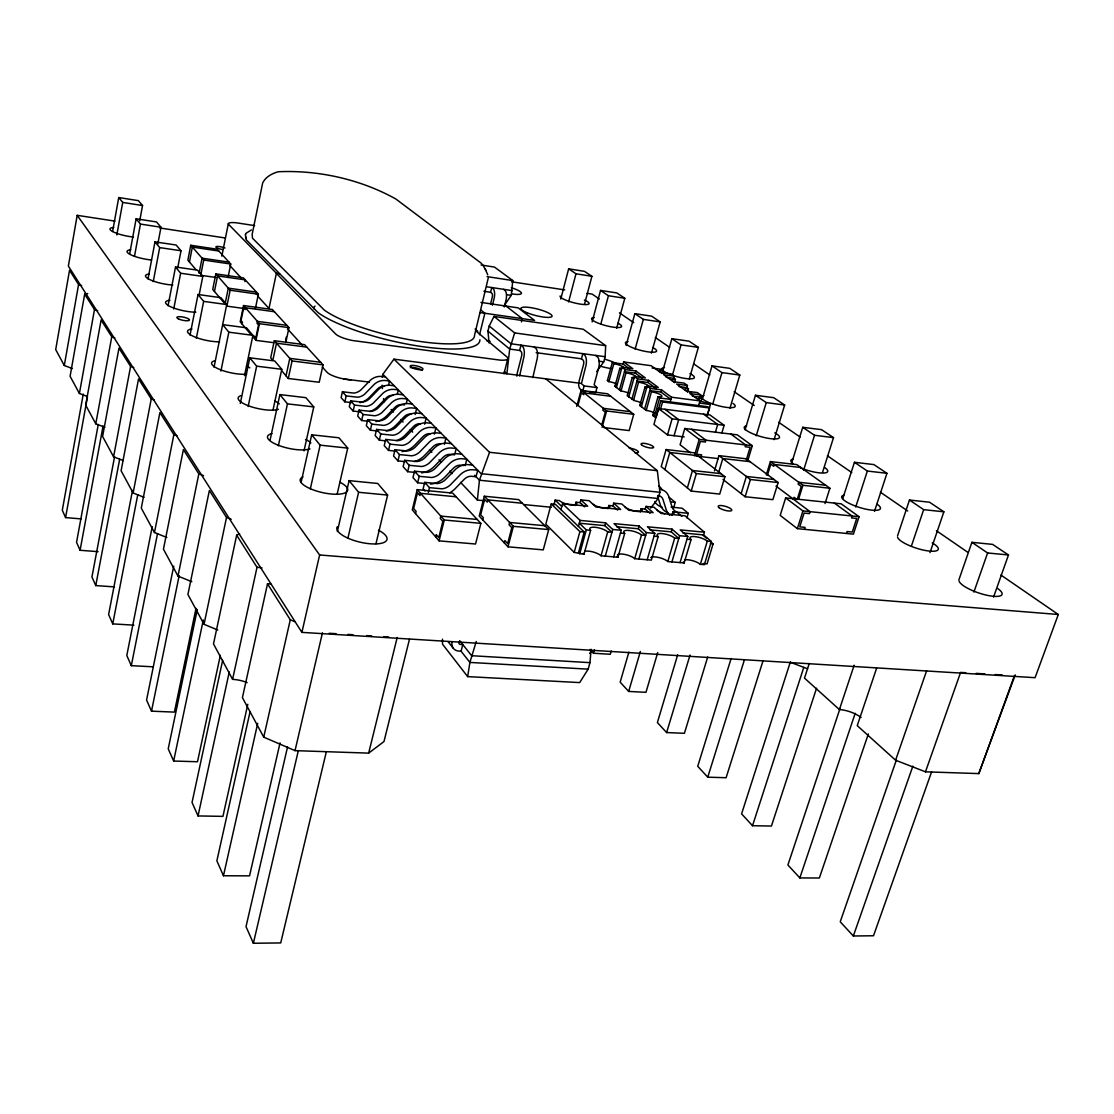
<?xml version="1.0" encoding="UTF-8"?>
<svg xmlns="http://www.w3.org/2000/svg" width="1114" height="1114" viewBox="0 0 1114 1114"><rect width="100%" height="100%" fill="white"/><g stroke="black" fill="none" stroke-linecap="round" stroke-linejoin="round"><path stroke-width="1.5" d="M503.667 306.364L511.242 295.363L512.802 280.575L494.532 267.095L481.039 264.993M596.644 371.644L603.746 361.855L605.139 356.717L605.682 345.674L583.276 329.243L494.003 316.418L489.227 325.998L487.946 331.15L489.074 342.973M442.467 639.158L442.523 644.184L467.657 676.616L579.684 682.59L588.136 669.152L589.974 662.649L591.102 649.281M484.256 500.715L477.363 500.047L479.452 480.218L489.547 452.298L393.938 359.168L382.868 374.304L382.186 377.214M245.47 234.734L246.069 233.258L251.402 229.93M467.657 676.616L469.899 662.426L476.263 641.469M114.951 221.115L77.186 215.336L68.358 266.093L301.894 632.376L1035.073 677.688L1058.3 614.496L1000.929 575.061M64.292 365.517L78.579 284.516L69.528 270.27L55.7 349.587L64.292 365.517L72.424 368.553M87.741 293.567L84.678 294.138L70.098 376.267L79.4 393.479L87.226 396.445M79.4 393.479L94.481 309.567L84.678 294.138M83.272 394.064L62.3 510.226L65.573 517.592L81.113 518.901M112.611 231.475L118.738 197.54L138.387 200.645L142.536 205.533L139.71 220.851M65.573 517.592L87.491 396.723M116.831 234.915L122.721 202.414L118.738 197.54M95.776 423.807L111.762 336.776L101.109 320.01L85.681 405.12L95.776 423.807L104.897 427.303M98.255 424.476L76.546 542.323L80.083 550.274L98.102 551.667M129.6 254.243L136.131 218.804L156.489 221.937L160.987 227.228L157.784 244.161M80.083 550.274L103.087 425.938M134.46 256.429L140.448 224.081L136.131 218.804M113.586 456.81L130.589 366.409L118.975 348.125L102.599 436.465L113.586 456.81L123.153 460.528M114.561 456.754L91.947 576.996L95.762 585.588L114.436 586.883M148.023 278.918L154.985 241.863L176.123 245.024L181.011 250.775L177.739 267.666M95.762 585.588L119.658 459.233M153.259 281.591L159.678 247.6L154.985 241.863M452.089 641.887L451.908 642.834A9.915 8.174 -39.1 0 0 457.673 650.952L461.071 651.217L469.899 662.426L588.136 669.152M132.51 490.383L108.615 614.552L112.751 623.882L133.903 625.163M168.061 305.737L175.525 266.984L197.484 270.145L202.804 276.411L199.127 295.015M133.123 492.987L151.253 398.951L138.54 378.927L121.106 470.749L133.123 492.987L144.068 497.304M112.751 623.882L137.746 494.811M173.728 308.954L180.635 273.236L175.525 266.984M228.036 277.47L230.737 264.032L217.188 249.23L190.759 245.261L187.862 260.133L195.855 269.56M189.436 261.985L192.346 247.071L218.845 251.04M199.072 273.348L202.066 258.17L229.011 262.138M190.759 245.261L203.723 260.063L200.715 275.283L215.893 277.456M152.228 526.644L126.801 655.505L131.313 665.671L153.3 666.813M190.034 335.105L198.041 294.514L220.906 297.689L226.727 304.554L214.041 367.188M154.47 532.534L173.868 434.571L159.901 412.57L141.283 508.123L154.47 532.534L166.822 537.477M131.313 665.671L157.547 533.536M196.329 338.28L203.653 301.379L198.041 294.514M255.412 308.425L258.364 294.207L243.409 277.873L215.824 273.891L212.718 289.417L224.025 302.757M214.445 291.464L217.564 275.882L245.233 279.865L244.871 281.591M221.825 256.178L228.342 223.622M225.446 302.242L228.3 288.136L256.457 292.119L256.095 293.873M173.714 566.163L146.575 700.052L151.504 711.164L174.397 712.111L196.008 608.383M215.824 273.891L230.138 290.239L226.908 306.141L243.479 308.425M177.989 576.091L198.835 473.868L183.392 449.569L163.452 549.174L177.989 576.091L191.803 581.703M151.504 711.164L179.173 575.618M220.906 371.046L228.843 332.181L222.675 324.634L246.5 327.795L252.906 335.328L244.509 375.641M285.783 342.541L288.972 327.641L272.373 309.511L243.534 305.542L240.192 321.807L250.692 334.186M242.114 324.063L242.476 322.252L241.042 320.567L243.646 307.91L245.094 309.567L245.47 307.756L274.406 311.725M197.289 609.539L168.228 748.817L173.645 761.029L197.498 761.753L220.349 655.324M240.29 403.449L249.815 357.831L274.685 360.95L281.772 369.291L273.027 409.994M273.96 342.708L255.928 340.369L259.423 323.687L243.534 305.542M173.645 761.029L203.291 619.997M248.157 406.485L256.638 366.172L249.815 357.831M204.029 624.313L226.518 517.467L209.376 490.48L187.918 594.486L204.029 624.313L217.745 629.995M281.633 370.656L288.275 378.495L319.217 382.255L323.06 364.877L304.554 344.658L274.322 340.717L270.702 357.775L272.846 360.295L276.481 343.182L306.796 347.122M239.649 533.843L236.669 535.18L213.498 643.92L232.589 679.359A19.662 8.452 11.5 0 1 247.127 682.631M285.63 340.16L286.326 336.943M222.661 660.323L192.04 802.47L198.027 815.935L222.939 816.367L247.809 704.285M270.089 440.086L279.879 394.593L305.904 397.67L313.772 406.916L304.011 450.905M286.02 375.836L289.793 358.374L320.693 362.287M288.275 378.495L292.063 360.964L274.322 340.717M198.027 815.935L229.275 671.923M278.361 445.795L287.454 403.867L279.879 394.593M232.589 679.359L257.014 567.291L236.669 535.18M270.758 583.959A20.08 7.464 11.9 0 1 267.513 583.847L242.42 697.601L263.726 737.148L295.029 750.641L368.664 753.12L383.982 741.548L409.437 639.38M249.996 712.055L216.868 860.857L223.468 875.757L249.536 875.855L280.06 742.871M301.184 482.014L311.697 434.808L338.962 437.788L347.721 448.107L337.236 493.822M223.468 875.757L257.71 723.292M310.333 488.837L320.136 445.154L311.697 434.808M263.726 737.148L290.281 619.774L267.513 583.847M385.5 376.964L380.612 376.393A13.953 12.463 -44 0 0 370.363 380.222L361.033 389.803A11.822 10.625 -43.1 0 1 353.904 393.089L342.43 391.78L341.093 397.656L344.853 401.834L351.537 402.614M344.853 401.834L346.189 395.93L342.43 391.78M394.217 385.778L389.259 385.207A14.12 12.56 -44 0 0 378.913 389.092L369.444 398.798A11.962 10.722 -43.1 0 1 362.245 402.126L350.645 400.831L349.295 406.763L353.138 411.052L359.892 411.832M301.894 632.376L319.621 554.967L77.186 215.336M353.138 411.052L354.503 405.092L350.645 400.831M403.143 394.802L398.144 394.245A14.301 12.672 -44 0 0 387.672 398.185L378.092 408.016A12.115 10.82 -43.1 0 1 370.795 411.4L359.07 410.119L357.691 416.107L361.646 420.507L368.469 421.287M361.646 420.507L363.039 414.478L359.07 410.119M287.565 746.867L246.013 926.639L253.379 943.266L280.714 942.931L326.263 752.075M337.347 531.475L349.1 480.635L377.743 483.476L387.602 495.076L375.975 543.757M412.305 404.076L407.251 403.519A14.482 12.783 -43.9 0 0 396.654 407.515L386.948 417.472A12.282 10.917 -43.1 0 1 379.568 420.911L367.717 419.63L366.311 425.701L370.363 430.213L377.256 430.979M295.029 750.641L322.447 632.836M370.363 430.213L371.784 424.114L367.717 419.63M253.379 943.266L298.26 750.933M347.958 537.937L358.611 492.277L349.1 480.635M421.705 413.586L416.594 413.029A14.677 12.895 -43.9 0 0 405.872 417.096L396.041 427.177A12.435 11.015 -43.1 0 1 388.563 430.672L376.588 429.405L375.153 435.546L379.317 440.169L385.416 440.838M388.466 385.416L389.496 381.002L384.581 380.431A14.022 12.505 -44 0 0 374.276 384.288L364.891 393.924A11.892 10.667 -43.1 0 1 357.719 397.225L346.189 395.93M379.317 440.169L380.765 434L376.588 429.405M431.355 423.334L426.189 422.791A14.872 13.006 -43.9 0 0 415.341 426.927L405.371 437.148A12.602 11.112 -43.1 0 1 397.809 440.684L385.709 439.431L384.233 445.642L388.507 450.39L394.676 451.059M397.252 394.37L398.311 389.914L393.339 389.343A14.204 12.616 -44 0 0 382.924 393.256L373.413 403.017A12.031 10.764 -43.1 0 1 366.158 406.373L354.503 405.092M388.507 450.39L389.984 444.152L385.709 439.431M441.255 433.36L436.047 432.817A15.067 13.117 -43.9 0 0 425.061 437.022L414.951 447.382A12.769 11.21 -43.1 0 1 407.292 450.975L395.052 449.736L393.562 456.016L397.949 460.89L404.187 461.544M406.276 403.56L407.348 399.049L402.321 398.492A14.385 12.727 -43.9 0 0 391.78 402.46L382.144 412.347A12.198 10.861 -43.1 0 1 374.819 415.759L363.039 414.478M397.949 460.89L399.466 454.582L395.052 449.736M415.16 414.505L416.608 408.434L411.539 407.877A14.566 12.839 -43.9 0 0 400.873 411.915L391.111 421.928A12.351 10.959 -43.1 0 1 383.689 425.381L371.784 424.114M451.435 443.651L446.157 443.107A15.276 13.243 -43.9 0 0 435.045 447.396L424.796 457.882A12.95 11.307 -43.1 0 1 417.054 461.544L404.674 460.319L403.143 466.669L407.654 471.682L415.536 472.489M407.654 471.682L409.186 465.304L404.674 460.319M424.643 424.197L426.133 418.056L420.995 417.499A14.761 12.95 -43.9 0 0 410.203 421.607L400.316 431.745A12.519 11.056 -43.1 0 1 392.796 435.254L380.765 434M461.892 454.233L456.559 453.69A15.485 13.354 -43.9 0 0 445.294 458.049L434.92 468.688A13.131 11.418 -43.1 0 1 427.066 472.392L414.547 471.194L412.988 477.614L417.625 482.78L425.59 483.573M417.625 482.78L419.198 476.319L414.547 471.194M417.221 489.631L412.291 509.85L439.083 540.861L475.553 544.022L480.858 523.357L452.716 493.126L417.221 489.631L444.291 520.015L480.858 523.357M434.376 434.154L435.894 427.929L430.7 427.386A14.955 13.062 -43.9 0 0 419.783 431.564L409.757 441.84A12.686 11.154 -43.1 0 1 402.154 445.391L389.984 444.152M415.536 513.596L416.093 511.354L413.642 508.541L417.485 492.792L419.95 495.563L420.493 493.307L456.127 496.788M472.642 465.095L467.239 464.566A15.693 13.479 -43.9 0 0 455.849 469.008L445.308 479.786A13.312 11.516 -43.1 0 1 437.356 483.56L424.699 482.376L423.111 488.879L425.019 490.996M428.277 492.541L429.475 487.64L424.699 482.376M444.375 444.361L445.92 438.081L440.671 437.537A15.164 13.173 -43.9 0 0 429.628 441.785L419.463 452.187A12.853 11.251 -43.1 0 1 411.762 455.807L399.466 454.582M368.664 753.12L397.197 637.473M479.535 334.771L484.868 313.257L480.969 310.11M490.578 303.955L492.235 297.313A3.314 1.379 -81.6 0 0 491.803 293.205L490.578 292.272L491.761 287.537L493.363 288.832A8.313 3.439 -81.6 0 1 494.296 297.675L492.444 305.236M455.041 453.273L456.225 448.496L450.919 447.967A15.373 13.284 -43.9 0 0 439.738 452.284L429.433 462.839A13.034 11.363 -43.1 0 1 421.635 466.515L409.186 465.304M435.63 536.864L436.201 534.567L438.791 537.561L442.843 521.352L440.225 518.4L440.796 516.088L477.224 519.458M439.083 540.861L444.291 520.015M504.308 306.977L506.174 299.443A8.285 3.481 -81.5 0 0 505.213 290.615L503.598 289.32M465.192 465.652L466.822 459.205L461.447 458.676A15.582 13.41 -43.9 0 0 450.126 463.076L439.682 473.77A13.215 11.46 -43.1 0 1 431.786 477.516L419.198 476.319M503.974 373.761L507.789 358.736M521.422 321.918L522.257 318.632L506.062 306.085M516.854 376.17A6.517 2.827 -82.5 0 1 517.3 372.842L521.561 356.229A3.718 1.615 -82.2 0 0 521.046 351.564L519.639 350.423L520.976 345.159L522.842 346.746A9.302 4.024 -82.2 0 1 523.956 356.814L519.611 375.864M484.312 496.231L479.229 516.102L507.998 546.821L543.256 549.87L548.715 529.582L518.664 499.615L484.312 496.231L513.387 526.337L548.715 529.582M482.71 519.82L483.281 517.606L480.663 514.821L484.618 499.364L487.264 502.108L487.835 499.88L522.299 503.25M461.071 651.217L462.797 644.574L460.555 644.449A2.479 2.033 -39.1 0 1 458.884 642.082M560.76 299.095L568.655 268.836L584.488 271.343L591.91 276.3L584.488 304.317M504.294 542.866L504.879 540.596L507.664 543.562L511.841 527.646L509.042 524.736L509.641 522.466L544.843 525.724M568.6 301.936L575.98 273.793L568.655 268.836M507.998 546.821L513.387 526.337M585.978 391.501L582.761 391.098L580.143 388.995A6.405 2.98 -82.3 0 1 579.155 380.904L583.527 364.57A3.662 1.699 -82 0 0 582.942 359.975L581.452 358.819L582.831 353.653L584.808 355.241A9.163 4.247 -82 0 1 586.048 365.169L581.411 383.648L584.154 385.931L596.993 387.588L595.6 392.727L589.181 391.919M592.133 321.918L600.543 290.42L616.822 292.926L624.801 298.26L616.669 328.198M576.746 406.401L581.048 390.387L607.576 393.785L633.727 414.311L629.173 430.589L603.816 427.567M578.486 552.753L584.209 531.991L555.44 504.363L551.235 503.96L545.804 524.179L574.197 552.377L583.973 554.312L590.615 530.32A9.803 3.036 15.6 0 1 595.113 527.27A9.803 3.036 15.6 0 1 607.729 531.893L611.976 532.297L604.818 525.627L579.308 523.218L586.312 529.916L590.615 530.32M577.999 405.259L581.341 392.796L583.68 394.69L584.168 392.894L610.764 396.292M582.761 391.098L584.154 385.931M600.794 324.16L608.425 295.753L600.543 290.42M553.811 505.143L555.148 500.144L559.339 500.562A9.455 2.827 15.2 0 0 571.482 504.99A9.455 2.827 15.2 0 0 575.98 502.219L580.129 502.623L584.641 506.828M560.927 509.641L562.528 503.709L587.663 506.188L580.867 499.894L580.129 502.623M617.086 384.149A7.116 1.671 15 0 0 608.898 381.67L607.409 380.515L612.296 362.593L623.088 364.069L629.647 368.915M575.075 505.519L575.98 502.219M608.898 381.67L613.8 363.721L612.296 362.593M601.797 424.866L605.292 412.124L602.841 410.147L603.342 408.323L630.371 411.679M602.117 427.358L606.615 410.955L581.048 390.387M629.313 393.521A7.213 1.713 15.1 0 0 620.999 390.986L614.914 386.293L619.857 368.247A7.144 1.615 15 0 0 622.559 368.358M626.124 345.479L634.855 313.647L651.593 316.153L660.184 321.89L651.467 353.138M578.431 526.435L580.088 520.405L562.528 503.709M616.432 387.463L621.974 367.258L632.849 368.734L623.659 361.953L623.088 364.069M574.197 552.377L579.907 531.601L551.235 503.96M619.481 389.816L625.051 369.556L621.974 367.258M620.999 390.986L626.012 372.842L624.467 371.686L635.37 373.148L642.096 378.133M635.133 349.142L643.335 319.384L634.855 313.647M579.684 553.937L586.312 529.916M634.966 377.59A7.241 1.657 15.1 0 1 632.237 377.493L627.182 395.748L635.064 400.831A7.311 1.768 15.3 0 1 641.789 403.101M628.742 396.946L634.409 376.504L645.396 377.966L635.955 371.018L625.051 369.556M635.37 373.148L635.955 371.018M631.875 399.355L637.57 378.857L634.409 376.504M633.448 400.58L638.559 382.213L636.971 381.016L647.986 382.478L656.285 388.619M607.924 508.764L608.843 505.478L612.923 505.881L617.574 510.073M604.818 525.627L605.598 522.828L580.088 520.405M654.767 413.029A7.422 1.81 15.4 0 0 646.217 410.412L639.77 405.454L645.062 386.99A7.338 1.699 15.2 0 0 648.404 385.695A7.338 1.699 15.2 0 0 640.174 382.478L638.559 382.213M612.923 505.881L613.675 503.18L621.807 503.988L628.825 510.254L653.124 512.649L645.953 506.41L645.187 509.084L649.963 513.262M647.986 382.478L648.585 380.32L637.57 378.857M641.386 406.694L647.178 386.015L658.277 387.463L648.585 380.32M584.78 551.277A9.761 3.133 15.6 0 1 601.031 555.775L607.729 531.893M644.602 409.158L650.423 388.424L647.178 386.015M605.278 556.137L612.77 529.484L605.598 522.828M646.217 410.412L651.439 391.822L649.81 390.61L660.936 392.058L670.879 399.411L659.669 397.963L658.012 396.737L652.734 415.425L654.378 416.692L656.299 416.928L660.881 400.734L707.794 406.735L709.507 407.975L707.641 414.38M661.813 373.58L662.719 370.363L661.159 369.249L652.08 368.01M662.482 371.895L671.853 338.684L689.065 341.176L698.353 347.373L689.274 379.025M613.717 556.875L621.236 530.264L614.023 523.622L639.102 526.003L646.468 532.617L654.809 533.397L647.192 559.757M660.936 392.058L661.549 389.872L650.423 388.424M654.378 416.692L659.669 397.963M721.788 433.193L724.128 425.269L709.938 414.951L658.444 408.476L653.932 424.378L667.495 434.933L684.219 436.925M601.031 555.775L617.95 557.237L624.676 533.467A9.734 2.966 15.9 0 1 628.909 530.431A9.734 2.966 15.9 0 1 641.497 535.026L645.66 535.402L638.308 528.774L616.585 526.727M660.24 410.091L662.552 401.973L660.881 400.734M611.21 650.952L610.263 654.266L593.484 653.236L594.43 649.908M672.466 375.028L681.016 344.894L671.853 338.684M674.959 382.213A7.157 1.615 15.4 0 1 675.418 379.456L673.817 378.3L674.416 376.198L671.213 373.914L660.546 372.48L651.161 365.712L623.659 361.953M674.499 382.715L675.418 379.456M670.168 401.917L671.505 397.211L661.549 389.872M640.258 511.939L641.191 508.694L645.187 509.084M638.308 528.774L639.102 526.003M667.495 434.933L672.09 418.836L658.444 408.476M617.504 554.688A9.692 3.077 16 0 1 625.72 554.633A9.692 3.077 16 0 1 634.715 558.685L641.497 535.026M666.116 449.541L661.229 466.599L691.209 491.065L719.728 494.073L724.908 476.708L694.036 452.771L666.116 449.541L696.347 473.575L724.908 476.708M688.076 391.655A7.269 1.657 15.6 0 1 688.452 388.786L686.809 387.616L687.422 385.486L684.135 383.132L673.371 381.698L663.721 374.764L674.416 376.198M674.067 435.713L678.677 419.644L664.947 409.298M638.879 559.033L646.468 532.617M664.877 469.579L669.793 452.465L697.796 455.682M687.505 392.086L688.452 388.786M650.673 508.095L658.137 498.501L659.92 492.277L657.316 470.679L545.888 378.885M747.87 460.333L752.284 445.725L737.315 434.85L684.79 428.472L680.097 444.751L690.499 452.855M649.88 529.86L671.241 531.865L678.788 538.466L674.68 538.09A9.664 2.91 16.2 0 0 662.134 533.536A9.664 2.91 16.2 0 0 658.165 536.558L651.342 560.119L634.715 558.685M700.873 401.708L701.848 398.366L700.149 397.155L700.776 395.01L697.406 392.601L686.53 391.181L676.63 384.052L687.422 385.486M698.687 405.566L700.038 400.901L689.872 393.576L700.776 395.01M628.881 652.122L620.164 682.172L628.686 691.432L645.967 692.323L657.72 652.567M702.419 398.882L712.013 365.879L729.74 368.344L739.807 375.056L730.004 408.17M673.469 508.416L675.223 502.386L669.333 497.429M672.048 515.072L672.981 511.841L676.922 512.231L681.81 516.381M671.241 531.865L672.034 529.122L647.387 526.783L654.809 533.397M694.398 455.891L699.216 439.403L684.79 428.472M707.251 415.257L710.398 404.493L708.671 403.254A7.366 1.699 15.7 0 1 699.007 400.01A7.366 1.699 15.7 0 1 701.848 398.366M687.366 487.932L692.462 470.484L720.953 473.631M628.686 691.432L640.369 651.481M712.695 404.229L721.942 372.605L712.013 365.879M650.771 557.571A9.622 3.022 16.3 0 1 658.82 557.515A9.622 3.022 16.3 0 1 667.815 561.54L674.68 538.09M701.11 456.656L701.639 454.832L696.612 454.247L700.358 441.436L705.385 442.035L705.928 440.197L691.446 429.28M691.209 491.065L696.347 473.575M671.923 561.888L679.596 535.709L672.034 529.122M686.906 517.913L688.243 513.331L682.2 508.249L671.06 507.051M715.355 432.427L717.694 424.476L703.575 414.157M680.083 562.584L687.798 536.475L680.181 529.902L704.424 532.186L703.602 534.915L711.345 541.474L704.396 564.687L700.358 564.338A9.566 2.966 16.6 0 0 684.469 559.952M667.815 561.54L684.163 562.946L691.056 539.608A9.594 2.855 16.5 0 1 694.788 536.586A9.594 2.855 16.5 0 1 707.306 541.112L711.345 541.474M714.45 470.916L718.962 455.64L746.129 458.773L778.143 482.557L772.865 499.657L745.155 496.747L722.986 479.452M718.335 473.534L722.791 458.55L750.028 461.669M700.358 564.338L707.306 541.112M677.702 654.754L657.385 722.554L666.618 732.566L684.414 733.304L707.71 657.009M745.099 429.823L755.445 395.275L773.715 397.698L784.66 405.009L774.077 439.668M710.551 541.669L713.099 543.841L707.084 563.879L703.073 563.531M746.296 459.971L750.098 447.341L745.182 446.756L745.726 444.946L730.826 434.056M666.618 732.566L690.039 655.032M756.225 435.783L766.251 402.6L755.445 395.275M741.158 493.627L746.352 476.444L774.035 479.507M745.155 496.747L750.39 479.507L718.962 455.64M766.335 474.815L770.387 461.572L796.816 464.622L829.902 488.252L825.028 503.57M767.351 475.413L770.804 464.134L773.784 466.306L774.341 464.454L800.855 467.504M731.132 658.471L697.726 766.307L707.752 777.182L726.105 777.725L763.034 660.769M791.539 463.466L802.734 427.303L821.575 429.67L833.509 437.635L822.564 472.266M785.635 497.916L780.204 515.406L797.359 528.649L853.408 534.135L859.075 516.715L841.167 503.807L785.635 497.916L802.929 510.922L859.075 516.715M707.752 777.182L744.472 659.627M803.654 470.108L814.529 435.282L802.734 427.303M798.571 499.183L802.916 485.286L770.387 461.572M797.359 528.649L802.929 510.922M804.461 529.345L805.074 527.382L799.755 526.852L804.085 513.081L809.418 513.624L810.045 511.66L792.667 498.668M790.341 661.967L741.59 813.874L752.521 825.711L771.431 826.045L816.548 688.257M842.797 498.529L854.438 462.296L873.863 464.58L886.939 473.311L874.49 511.34M846.487 533.467L847.113 531.531L852.307 532.032L856.708 518.47L851.514 517.94L852.14 516.005L834.316 503.082M752.521 825.711L803.779 667.397M855.719 506.981L867.36 471.041L854.438 462.296M809.251 663.443L804.489 678.106L839.399 709.576A17.211 6.071 19.2 0 1 861.108 717.5M494.003 316.418L514.64 332.905L509.697 349.058L506.884 373.761L504.391 371.63M839.399 709.576L854.173 665.211M840.026 708.49L787.904 864.993L799.838 877.929L819.361 878.013L868.349 733.931M897.55 535.82L909.47 500.033L929.522 502.219L943.878 511.813L929.995 552.628M799.838 877.929L855.19 713.308M911.503 545.79L923.659 509.641L909.47 500.033M876.565 668.4L857.237 725.646L895.6 760.221L925.469 771.821L978.816 773.603L1015.23 674.861M895.6 760.221L926.597 670.865M896.352 760.068L840.235 921.779L853.338 935.997L873.501 935.76L931.596 771.877M958.82 580.046L971.909 542.323L992.63 544.384L1008.476 554.981L993.549 597.09M591.13 650.479L590.824 651.384A9.608 7.701 -42.6 0 1 589.64 653.514M853.338 935.997L912.881 766.112M973.887 592.077L987.603 552.962L971.909 542.323M925.469 771.821L960.602 672.41L965.796 672.731M978.816 773.603L1014.394 675.738M589.974 662.649L471.654 655.714L459.664 640.647M329.243 633.267L336.038 633.685M347.93 634.423L353.027 634.729M366.617 635.579L371.714 635.899M383.606 636.637L388.702 636.943M976.212 673.371L984.901 673.914M995.303 674.555L1002.252 674.987M319.621 554.967L1058.3 614.496M620.442 533.077L624.676 533.467M654.002 536.182L658.165 536.558M686.976 539.232L691.056 539.608M579.907 531.601L584.209 531.991M710.412 543.59L713.099 543.841M682.84 532.952L703.602 534.915M612.77 529.484L621.236 530.264M679.596 535.709L687.798 536.475M523.831 504.572L551.36 507.26M358.611 492.277L387.602 495.076M987.603 552.962L1008.476 554.981M580.867 499.894L589.125 500.715L595.948 507.009L620.651 509.446L613.675 503.18M645.953 506.41L653.946 507.204L661.145 513.429L685.04 515.796L704.424 532.186M429.475 487.64L442.216 488.823A13.396 11.572 -43.1 0 0 450.209 485.022L460.806 474.174A15.791 13.535 -43.9 0 1 472.28 469.69L477.697 470.219L476.054 476.736L471.807 476.305A8.759 7.492 -43.9 0 0 464.287 479.243L455.306 488.531A20.498 17.685 -43.1 0 1 449.778 492.75M688.243 513.331L677.061 512.148A12.644 10.207 -49.1 0 1 672.16 507.316L668.442 495.633A15.095 12.282 -48.5 0 0 660.839 489.464L659.906 489.311M658.137 498.501L479.452 480.218L474.62 475.274M670.628 501.913L675.223 502.386M659.92 492.277L481.109 473.673L382.868 374.304M463.8 465.499L461.001 465.206A8.634 7.436 -43.9 0 0 453.579 468.089L444.723 477.252A20.205 17.532 -43.1 0 1 430.38 484.061M320.136 445.154L347.721 448.107M923.659 509.641L943.878 511.813M454.637 454.86L450.502 454.415A8.522 7.366 -43.9 0 0 443.163 457.255L434.418 466.293A19.927 17.378 -43.1 0 1 421.552 472.865M825.655 485.231L798.738 482.251L798.153 484.13L801.272 486.414L797.151 499.615L794.045 497.29L793.46 499.169L775.971 486.094M750.39 479.507L778.143 482.557M802.916 485.286L829.902 488.252M489.547 452.298L657.316 470.679M287.454 403.867L313.772 406.916M867.36 471.041L886.939 473.311M696.083 456.072L718.377 458.634M699.216 439.403L752.284 445.725M404.605 404.911L401.987 404.605A7.979 7.046 -43.9 0 0 395.08 407.209L386.906 415.675A18.646 16.613 -43.1 0 1 376.003 421.593M256.638 366.172L281.772 369.291M814.529 435.282L833.509 437.635M672.09 418.836L724.128 425.269M606.615 410.955L633.727 414.311M343.906 378.983L369.458 382.13M292.063 360.964L323.06 364.877M662.552 401.973L709.507 407.975M671.505 397.211L700.038 400.901M699.411 403.087L710.398 404.493M607.409 380.515L609.261 380.751M228.843 332.181L252.906 335.328M766.251 402.6L784.66 405.009M692.365 396.152L700.149 397.155M393.938 359.168L580.659 383.327M679.108 386.586L686.809 387.616M286.855 325.316L257.39 321.361L257 323.213L258.518 324.954L255.816 337.918L254.298 336.15L253.908 337.988L255.928 340.369M666.186 377.284L673.817 378.3M259.423 323.687L288.972 327.641M519.639 350.423L509.697 349.058L487.946 331.15M536.168 352.665L581.452 358.819M598.984 361.214L603.746 361.855M203.653 301.379L226.727 304.554M721.942 372.605L739.807 375.056M605.139 356.717L511.034 343.794L489.227 325.998M486.776 340.884L490.16 341.344M230.138 290.239L258.364 294.207M514.64 332.905L605.682 345.674M180.635 273.236L202.804 276.411M681.016 344.894L698.353 347.373M480.148 312.574L534.567 320.414L518.177 307.868L480.969 302.409M279.628 273.766L276.3 273.278L335.467 333.824A16.738 4.08 13 0 0 352.595 340.522L500.005 360.101A17.183 4.066 14.1 0 0 507.413 357.357L476.848 331.763M203.723 260.063L230.737 264.032M483.922 291.269L490.578 292.272M506.828 294.695L511.242 295.363M159.678 247.6L181.011 250.775M643.335 319.384L660.184 321.89M486.762 286.785L512.426 290.657M487.027 276.62L512.802 280.575M140.448 224.081L160.987 227.228M608.425 295.753L624.801 298.26M159.581 227.938L224.819 237.923M511.493 281.772L564.714 289.905M587.036 293.316L592.175 294.11L599.346 299.039M122.721 202.414L142.536 205.533M575.98 273.793L591.91 276.3M254.633 225.627L236.976 222.87A15.011 3.008 12.5 0 0 228.356 224.109L276.397 273.292L268.989 308.481L257.473 295.837M639.77 405.454L639.896 405.468A7.311 1.768 15.3 0 0 641.399 405.58M78.579 284.516L81.628 285.602M94.481 309.567L97.67 310.722M111.762 336.776L114.853 337.904M130.589 366.409L133.833 367.606M151.253 398.951L154.442 400.135M790.467 662.315L807.608 668.79M173.868 434.571L177.029 435.755M198.835 473.868L203.542 475.678M226.518 517.467L231.197 519.305M290.281 619.774L295.113 621.737M619.426 312.839L633.769 322.698M655.283 337.486L669.625 347.345M694.008 364.097L709.785 374.945M734.168 391.71L754.248 405.51M778.63 422.262L800.144 437.05M827.396 455.779L851.778 472.545M880.464 492.263L907.701 510.992M936.387 530.696L967.941 552.391M619.857 368.247L621.389 369.388M632.237 377.493L633.81 378.663M644.936 386.976L646.566 388.187M595.614 355.408L597.605 356.981A9.135 4.289 -82 0 1 598.872 366.896L594.138 384.692L596.993 387.588M534.163 346.969L536.043 348.557A9.274 4.08 -82.2 0 1 537.199 358.597L532.826 377.576M475.107 329.034L477.767 331.248M702.892 535.152L706.722 538.41M555.148 500.144L561.79 506.48M391.111 409.492L393.507 412.013M400.692 419.56L403.087 422.081M410.272 429.614L412.681 432.135M429.447 449.75L431.842 452.256M439.027 459.803L441.423 462.324M449.819 471.125L452.214 473.645M460.597 482.446L477.363 500.047M590.086 649.559L593.484 653.236M229.804 265.494L241.334 278.138M287.468 328.839L302.562 345.396M322.294 367.049L326.931 372.132A16.626 4.372 13 0 0 350.924 379.846M481.791 263.628L395.832 198.988C360.741 179.41 318.395 169.899 278.305 171.751C272.053 173.436 265.55 176.931 262.653 183.002L252.154 234.344L252.516 238.229L324.369 310.138A81.141 18.618 13.4 0 0 413.391 340.411A81.141 18.618 13.4 0 0 474.494 335.453L488.266 277.971M608.843 505.478L609.567 506.313A9.385 2.771 15.5 0 1 603.649 508.137A9.385 2.771 15.5 0 1 592.564 503.918L592.564 503.918M448.023 641.567L453.147 648.125M485.217 269.128L487.765 274.866M482.668 264.84L486.038 270.479M657.58 496.162L660.184 504.447A19.217 15.568 -49.2 0 0 668.052 512.844M382.06 385.166L382.436 388.521M383.55 398.589L383.926 401.945M246.138 237.101L246.361 239.9L317.991 312.588A87.449 20.205 13.4 0 0 414.032 345.34A87.449 20.205 13.4 0 0 479.897 339.784M245.442 234.455L245.79 238.688M195.855 312.171A19.161 4.679 11.8 0 1 170.804 306.81A19.161 4.679 11.8 0 1 169.941 300.265M219.555 341.775A20.01 5.138 11.9 0 1 193.265 336.303A20.01 5.138 11.9 0 1 191.942 329.006M246.598 374.193A20.929 5.654 12 0 1 219.458 369.347A20.929 5.654 12 0 1 214.515 360.852M246.598 366.046A20.929 5.654 12 0 1 249.828 367.871M278.375 409.311A21.932 6.266 12.2 0 1 248.965 405.969A21.932 6.266 12.2 0 1 241.028 395.623M274.587 400.887A21.932 6.266 12.2 0 1 279.322 403.867M309.957 448.831A23.06 6.963 12.4 0 1 277.901 445.099A23.06 6.963 12.4 0 1 272.011 433.638M305.542 439.417A23.06 6.963 12.4 0 1 310.876 442.912M339.979 482.278A24.327 7.798 12.7 0 1 342.778 493.613A24.327 7.798 12.7 0 1 310.973 489.004A24.327 7.798 12.7 0 1 303.036 476.931M378.495 530.236A25.733 8.773 13.2 0 1 383.355 542.699A25.733 8.773 13.2 0 1 352.525 539.984A25.733 8.773 13.2 0 1 337.375 526.63M932.251 542.908A21.389 5.598 17.9 0 1 926.542 550.692A21.389 5.598 17.9 0 1 897.564 537.171M997.698 588.54A22.684 6.127 18.7 0 1 988.605 595.6A22.684 6.127 18.7 0 1 959.112 581.174M617.95 323.213A15.54 3.203 14.8 0 1 617.407 327.544A15.54 3.203 14.8 0 1 597.062 322.67A15.54 3.203 14.8 0 1 594.235 317.518M652.623 347.471A16.139 3.439 15.1 0 1 652.442 352.233A16.139 3.439 15.1 0 1 631.346 347.192A16.139 3.439 15.1 0 1 628.031 341.58M689.984 373.608A16.807 3.704 15.4 0 1 690.68 378.857A16.807 3.704 15.4 0 1 669.472 374.123M667.773 373.399A16.807 3.704 15.4 0 1 664.473 367.523M733.026 403.435A17.532 4.01 15.8 0 1 729.016 407.627A17.532 4.01 15.8 0 1 707.209 401.736A17.532 4.01 15.8 0 1 703.867 395.554M774.829 432.859A18.339 4.331 16.2 0 1 775.079 438.972A18.339 4.331 16.2 0 1 751.546 433.221A18.339 4.331 16.2 0 1 746.575 425.952M824.889 467.671A19.23 4.707 16.7 0 1 822.773 473.06A19.23 4.707 16.7 0 1 800.465 467.769M793.488 464.051A19.23 4.707 16.7 0 1 793.057 459.038M877.178 504.252A20.247 5.124 17.2 0 1 874.448 510.323A20.247 5.124 17.2 0 1 849.467 503.514A20.247 5.124 17.2 0 1 843.813 495.159M629.229 448.023A6.642 1.755 15.4 0 1 637.821 451.045A6.642 1.755 15.4 0 1 634.952 452.744M222.48 249.48A5.473 1.17 12.2 0 1 216.005 246.667A5.473 1.17 12.2 0 1 224.986 248.004M133.443 237.031A17.044 3.621 11.6 0 1 113.433 231.977A17.044 3.621 11.6 0 1 113.725 227.451M151.504 259.994A17.699 3.927 11.6 0 1 130.672 254.716A17.699 3.927 11.6 0 1 130.798 249.787M172.809 285.017A18.395 4.289 11.7 0 1 150 279.711A18.395 4.289 11.7 0 1 149.304 273.988M511.34 287.718A15.485 3.133 14.1 0 1 521.449 293.093A15.485 3.133 14.1 0 1 512.273 293.971M611.196 368.567A17.351 3.927 14.9 0 1 599.694 365.949M605.125 359.349A17.351 3.927 14.9 0 1 616.543 363.596M584.363 300.014A14.983 2.98 14.5 0 1 579.795 304.025A14.983 2.98 14.5 0 1 560.133 295.962M314.427 309.135A1.768 1.629 -46.7 0 1 315.081 306.155M410.3 367.634A6.6 1.671 13.6 0 1 416.385 368.024A6.6 1.671 13.6 0 1 422.136 370.433M402.098 451.616A19.398 17.058 -43.1 0 0 414.659 445.238L423.167 436.437A8.285 7.241 -43.9 0 1 430.324 433.694M414.227 461.614A19.662 17.211 -43.1 0 0 424.406 455.626L433.026 446.7A8.397 7.297 -43.9 0 1 440.267 443.915M396.459 440.587A19.147 16.905 -43.1 0 0 405.162 435.128L413.559 426.439A8.188 7.171 -43.9 0 1 420.632 423.738M386.098 431.007A18.896 16.766 -43.1 0 0 395.916 425.269L404.201 416.706A8.076 7.116 -43.9 0 1 411.191 414.046M662.203 507.288A19.077 15.499 -49.2 0 1 654.684 501.579M669.5 515.114A19.328 15.61 -49.1 0 1 666.144 509.544L663.011 499.559A8.369 6.809 -48.5 0 0 658.012 495.507M658.666 485.983A15.011 12.24 -48.5 0 1 662.022 489.687M360.087 402.697A18.186 16.32 -43.1 0 0 369.556 397.197L377.521 388.939A7.77 6.935 -44 0 1 384.274 386.405M369.723 411.567A18.409 16.473 -43.1 0 0 378.119 406.318L386.182 397.963A7.868 6.99 -44 0 1 393.019 395.386M654.28 415.55A7.422 1.81 15.4 0 1 652.734 415.425M616.418 386.433A7.116 1.671 15 0 1 614.914 386.293M626.012 372.842A7.241 1.657 15.1 0 1 636.108 377.047M651.439 391.822A7.45 1.741 15.3 0 1 661.117 395.108A7.45 1.741 15.3 0 1 658.012 396.737M613.8 363.721A7.144 1.615 15 0 1 621.389 365.893A7.144 1.615 15 0 1 623.367 368.177M663.805 373.636A7.06 1.574 15.3 0 1 659.07 371.004A7.06 1.574 15.3 0 1 662.719 370.363M691.557 392.824A7.269 1.657 15.6 0 1 689.747 392.267M684.163 562.946A9.566 2.966 16.6 0 1 683.314 561.957M617.95 557.237A9.692 3.077 16 0 1 617.17 556.248M583.973 554.312A9.761 3.133 15.6 0 1 583.221 553.31M641.191 508.694A9.316 2.729 15.7 0 1 637.18 511.451A9.316 2.729 15.7 0 1 625.093 507.093M672.981 511.841A9.246 2.674 16 0 1 669.222 514.612M664.696 513.749A9.246 2.674 16 0 1 657.149 510.268M257.014 567.291A20.08 7.464 11.9 0 1 262.068 567.945M527.368 312.853A16.056 3.37 14.3 0 0 552.001 316.404A16.056 3.37 14.3 0 0 530.153 307.548A16.056 3.37 14.3 0 0 527.368 312.853M641.706 445.015A6.531 1.699 15.5 0 0 652.637 447.995A6.531 1.699 15.5 0 0 647.652 443.985A6.531 1.699 15.5 0 0 641.706 445.015M719.031 507.678A7.102 1.977 16.4 0 0 730.881 510.908A7.102 1.977 16.4 0 0 725.047 506.229A7.102 1.977 16.4 0 0 719.031 507.678M178.532 318.952A6.489 1.629 11.7 0 0 189.255 320.372A6.489 1.629 11.7 0 0 181.693 316.822A6.489 1.629 11.7 0 0 178.532 318.952M412.486 367.968A6.6 1.657 13.6 0 0 422.93 369.305A6.6 1.657 13.6 0 0 414.38 365.489A6.6 1.657 13.6 0 0 412.486 367.968"/></g></svg>
